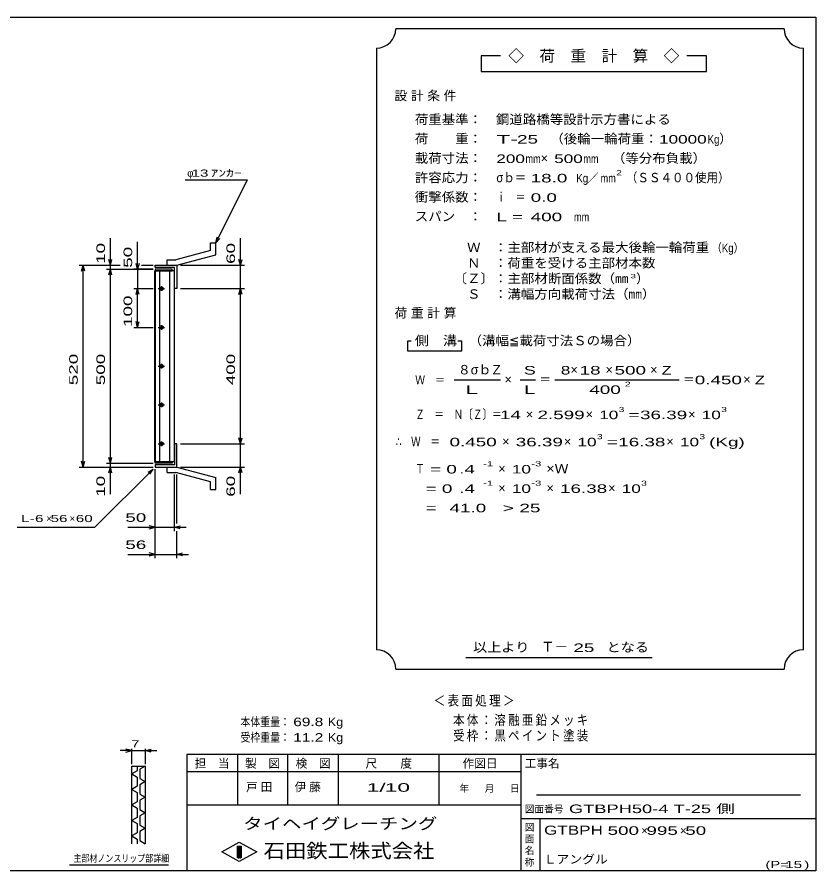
# Model space of a CAD drawing. Units: millimetres, scale not verified. Extents: x -1820 to 1736, y -1282 to 1048.
# Drawn here: x -321 to 1736, y -1152 to 1048 of the extents above; entities that cross this region are included whole.
import ezdxf
from ezdxf.enums import TextEntityAlignment as Align

# ---------------------------------------------------------------- set-up
doc = ezdxf.new("R2010")
doc.units = ezdxf.units.MM
doc.header["$LTSCALE"] = 10
for name, color, linetype, lineweight in [('0_2', 150, 'Continuous', 25), ('16', 3, 'Continuous', 25), ('19', 6, 'Continuous', 25), ('22', 4, 'Continuous', 25), ('24', 2, 'Continuous', 25), ('32', 4, 'Continuous', 25)]:
    doc.layers.add(name, color=color, linetype=linetype, lineweight=lineweight)
doc.styles.add('ベクトル', font='')
doc.styles.get('ベクトル').set_extended_font_data('ベクトル')

msp = doc.modelspace()

# ---------------------------------------------------------------- linework, layer by layer
at = {"layer": '0_2'}
for p, q in [((-1724, 1048.5), (1736, 1048.5)), ((1736, 1048.5), (1736, -1151.5)), ((1736, -851.5), (116, -851.5)), ((116, -851.5), (116, -1151.5)), ((246, -851.5), (246, -981.5)), ((376, -981.5), (376, -851.5)), ((506, -851.5), (506, -981.5)), ((766, -981.5), (766, -851.5)), ((976, -851.5), (976, -1151.5)), ((976, -896.5), (116, -896.5)), ((1696, -956.5), (1016, -956.5)), ((116, -981.5), (976, -981.5)), ((976, -1016.5), (1736, -1016.5)), ((1026, -1151.5), (1026, -1016.5)), ((206, -1102.5), (251, -1077.5)), ((251, -1077.5), (296, -1102.5)), ((246, -1087.5), (256, -1087.5)), ((246, -1117.5), (246, -1087.5)), ((246, -1087.5), (248, -1087.5)), ((248, -1087.5), (248, -1117.5)), ((250, -1117.5), (250, -1087.5)), ((250, -1087.5), (252, -1087.5)), ((252, -1087.5), (252, -1117.5)), ((254, -1117.5), (254, -1087.5)), ((254, -1087.5), (256, -1087.5)), ((256, -1087.5), (256, -1117.5)), ((256, -1087.5), (256, -1117.5)), ((251, -1127.5), (206, -1102.5)), ((256, -1117.5), (246, -1117.5)), ((248, -1117.5), (250, -1117.5)), ((296, -1102.5), (251, -1127.5)), ((252, -1117.5), (254, -1117.5)), ((1736, -1151.5), (-1724, -1151.5))]:
    msp.add_line(p, q, dxfattribs=at)
at = {"layer": '16'}
for p, q in [((78, 399), (34, 399)), ((34, 399), (34, 394.5)), ((78, 394.5), (78, 399)), ((33.3, -96.5), (33.3, 394.5)), ((33.3, 394.5), (34, 394.5)), ((34, 394.5), (78, 394.5)), ((34, 394.5), (34, -96.5)), ((84, 394.5), (34, 394.5)), ((45.5, 394.5), (45.5, -96.5)), ((72.5, -96.5), (72.5, 394.5)), ((84, -96.5), (84, 394.5)), ((52.5, 352), (48.5, 352)), ((50.5, 355), (50.5, 343)), ((42.5, 349), (58.5, 349)), ((48.5, 346), (52.5, 346)), ((42.5, 249), (58.5, 249)), ((52.5, 252), (48.5, 252)), ((48.5, 246), (52.5, 246)), ((50.5, 255), (50.5, 243)), ((50.5, 155), (50.5, 143)), ((42.5, 149), (58.5, 149)), ((52.5, 152), (48.5, 152)), ((48.5, 146), (52.5, 146)), ((42.5, 49), (58.5, 49)), ((52.5, 52), (48.5, 52)), ((48.5, 46), (52.5, 46)), ((50.5, 55), (50.5, 43)), ((42.5, -51), (58.5, -51)), ((52.5, -48), (48.5, -48)), ((48.5, -54), (52.5, -54)), ((50.5, -45), (50.5, -57)), ((34, -96.5), (33.3, -96.5)), ((34, -96.5), (78, -96.5)), ((34, -101), (34, -96.5)), ((34, -96.5), (84, -96.5)), ((78, -101), (34, -101)), ((78, -96.5), (78, -101))]:
    msp.add_line(p, q, dxfattribs=at)
for centre, radius, start, end in [((48.5, 349), 3, 90, 270), ((50.5, 349), 4, 46.6, 133.4), ((52.5, 349), 3, 270, 90), ((50.5, 349), 4, 226.6, 313.4), ((48.5, 249), 3, 90, 270), ((50.5, 249), 4, 46.6, 133.4), ((50.5, 249), 4, 226.6, 313.4), ((52.5, 249), 3, 270, 90), ((48.5, 149), 3, 90, 270), ((50.5, 149), 4, 46.6, 133.4), ((50.5, 149), 4, 226.6, 313.4), ((52.5, 149), 3, 270, 90), ((48.5, 49), 3, 90, 270), ((50.5, 49), 4, 46.6, 133.4), ((50.5, 49), 4, 226.6, 313.4), ((52.5, 49), 3, 270, 90), ((48.5, -51), 3, 90, 270), ((50.5, -51), 4, 46.6, 133.4), ((50.5, -51), 4, 226.6, 313.4), ((52.5, -51), 3, 270, 90)]:
    msp.add_arc(centre, radius, start, end, dxfattribs=at)
at = {"layer": '19'}
for p, q in [((177, 467), (191, 467)), ((177, 447), (177, 467)), ((191, 436), (191, 467)), ((177, 447), (88, 423)), ((65, 423), (88, 423)), ((65, 409), (65, 423)), ((90, 409), (191, 436)), ((34, 403), (34, 409)), ((34, 409), (89, 409)), ((84, 403), (34, 403)), ((65, 409), (90, 409)), ((84, 349), (84, 403)), ((89, 409), (90, 408)), ((90, 408), (90, 349)), ((90, 349), (84, 349)), ((90, -51), (84, -51)), ((84, -51), (84, -105)), ((90, -110), (90, -51)), ((34, -105), (34, -111)), ((84, -105), (34, -105)), ((89, -111), (90, -110)), ((34, -111), (89, -111)), ((65, -111), (90, -111)), ((65, -125), (65, -111)), ((65, -125), (88, -125)), ((177, -149), (88, -125)), ((90, -111), (191, -138)), ((177, -169), (177, -149)), ((191, -169), (191, -138)), ((177, -169), (191, -169))]:
    msp.add_line(p, q, dxfattribs=at)
at = {"layer": '22'}
for p, q in [((112, 629), (272, 629)), ((191, 467), (272, 629)), ((-81, 409), (-81, 479)), ((-11, 399), (-11, 469)), ((191, 467), (194, 481.6)), ((191, 467), (201, 478)), ((254, 409), (254, 479)), ((-81, 409), (-85, 424)), ((-81, 409), (-77, 424)), ((254, 409), (250, 424)), ((254, 409), (258, 424)), ((-161, 409), (-56, 409)), ((-155, 394), (-151, 409)), ((-147, 394), (-151, 409)), ((-151, -111), (-151, 409)), ((-91, 409), (-56, 409)), ((-91, 399), (29, 399)), ((-85, 384), (-81, 399)), ((-81, 399), (-81, 409)), ((-77, 384), (-81, 399)), ((-81, -101), (-81, 399)), ((29, 399), (-21, 399)), ((-11, 399), (-15, 414)), ((-7, 414), (-11, 399)), ((-11, 399), (-11, 349)), ((-1, 409), (29, 409)), ((-1, 409), (29, 409)), ((100, 409), (264, 409)), ((254, 349), (254, 409)), ((-21, 349), (29, 349)), ((-15, 334), (-11, 349)), ((-7, 334), (-11, 349)), ((-11, 249), (-11, 349)), ((100, 349), (264, 349)), ((250, 334), (254, 349)), ((258, 334), (254, 349)), ((254, -51), (254, 349)), ((-11, 249), (-15, 264)), ((-11, 249), (-7, 264)), ((-21, 249), (29, 249)), ((254, -51), (250, -36)), ((254, -51), (258, -36)), ((100, -51), (264, -51)), ((254, -111), (254, -51)), ((-81, -101), (-85, -86)), ((-81, -101), (-77, -86)), ((-151, -111), (-155, -96)), ((-151, -111), (-147, -96)), ((-91, -101), (29, -101)), ((-81, -111), (-81, -101)), ((-161, -111), (29, -111)), ((-121, -266), (29, -116)), ((-91, -111), (29, -111)), ((-85, -126), (-81, -111)), ((-77, -126), (-81, -111)), ((-81, -181), (-81, -111)), ((16, -124), (29, -116)), ((21, -129), (29, -116)), ((34, -276), (34, -116)), ((34, -346), (34, -116)), ((84, -276), (84, -130)), ((90, -256), (90, -130)), ((100, -111), (264, -111)), ((250, -126), (254, -111)), ((258, -126), (254, -111)), ((254, -181), (254, -111)), ((34, -266), (19, -262)), ((84, -266), (99, -262)), ((-321, -266), (-121, -266)), ((-36, -266), (34, -266)), ((19, -270), (34, -266)), ((34, -266), (84, -266)), ((99, -270), (84, -266)), ((84, -266), (114, -266)), ((90, -346), (90, -276)), ((-36, -336), (34, -336)), ((34, -336), (19, -332)), ((19, -340), (34, -336)), ((34, -336), (90, -336)), ((90, -336), (105, -332)), ((105, -340), (90, -336)), ((90, -336), (120, -336))]:
    msp.add_line(p, q, dxfattribs=at)
at = {"layer": '24', "color": 4}
for p, q in [((1654, 1018.5), (654, 1018.5)), ((604, 968.5), (604, -581.5)), ((1704, -581.5), (1704, 968.5)), ((924, 948.5), (874, 948.5)), ((874, 948.5), (874, 908.5)), ((1454, 948.5), (1404, 948.5)), ((1454, 908.5), (1454, 948.5)), ((874, 908.5), (1454, 908.5)), ((694, 213.5), (684, 213.5)), ((684, 213.5), (684, 188.5)), ((824, 213.5), (814, 213.5)), ((824, 188.5), (824, 213.5)), ((684, 188.5), (824, 188.5)), ((804, 113.5), (924, 113.5)), ((974, 113.5), (1014, 113.5)), ((1064, 113.5), (1384, 113.5)), ((834, -601.5), (1314, -601.5)), ((654, -631.5), (1654, -631.5))]:
    msp.add_line(p, q, dxfattribs=at)
for centre, start, end in [((604, 1018.5), 270, 0), ((1704, 1018.5), 180, 270), ((604, -631.5), 0, 90), ((1704, -631.5), 90, 180)]:
    msp.add_arc(centre, 50, start, end, dxfattribs=at)
at = {"layer": '32'}
for p, q in [((-26, -841.5), (-56, -841.5)), ((-26, -841.5), (-41, -837.5)), ((-41, -845.5), (-26, -841.5)), ((-26, -876.5), (-26, -836.5)), ((-26, -841.5), (9, -841.5)), ((9, -836.5), (9, -876.5)), ((9, -841.5), (24, -837.5)), ((24, -845.5), (9, -841.5)), ((9, -841.5), (39, -841.5)), ((-26, -881.5), (9, -881.5)), ((-26, -1081.5), (-26, -881.5)), ((-12, -893.5), (-26, -901.5)), ((-26, -901.5), (-12, -909.5)), ((-12, -881.5), (-12, -893.5)), ((9, -881.5), (-5, -889.5)), ((-5, -889.5), (-5, -913.5)), ((9, -881.5), (9, -1081.5)), ((-12, -909.5), (-12, -933.5)), ((-5, -913.5), (9, -921.5)), ((9, -921.5), (-5, -929.5)), ((-12, -933.5), (-26, -941.5)), ((-26, -941.5), (-12, -949.5)), ((-5, -929.5), (-5, -953.5)), ((-12, -949.5), (-12, -973.5)), ((-5, -953.5), (9, -961.5)), ((9, -961.5), (-5, -969.5)), ((-12, -973.5), (-26, -981.5)), ((-26, -981.5), (-12, -989.5)), ((-12, -989.5), (-12, -1013.5)), ((-5, -969.5), (-5, -993.5)), ((-5, -993.5), (9, -1001.5)), ((9, -1001.5), (-5, -1009.5)), ((-5, -1009.5), (-5, -1033.5)), ((-12, -1013.5), (-26, -1021.5)), ((-26, -1021.5), (-12, -1029.5)), ((-12, -1029.5), (-12, -1053.5)), ((-5, -1033.5), (9, -1041.5)), ((-12, -1053.5), (-26, -1061.5)), ((9, -1041.5), (-5, -1049.5)), ((-5, -1049.5), (-5, -1073.5)), ((-26, -1061.5), (-12, -1069.5)), ((-12, -1069.5), (-12, -1081.5)), ((-5, -1073.5), (9, -1081.5)), ((69, -1136.5), (-186, -1136.5))]:
    msp.add_line(p, q, dxfattribs=at)

# ---------------------------------------------------------------- texts
at = {"layer": '0_2', "style": 'ベクトル'}
for s, height, p in [('担\u3000当', 21.99, (136, -874.5)), ('製\u3000図', 21.99, (266, -874.5)), ('検\u3000図', 21.99, (396, -874.5)), ('尺\u3000\u3000度', 21.99, (576, -874.5)), ('作図日', 21.99, (826, -874.5)), ('工事名', 21.99, (986, -874.5)), ('年', 18.3, (818, -939)), ('月', 18.3, (883, -939)), ('日', 18.3, (948, -939)), ('図面番号', 18.33, (986, -992)), ('図', 18.3, (986, -1039)), ('面', 18.3, (986, -1069)), ('名', 18.3, (986, -1099)), ('称', 18.3, (986, -1129))]:
    msp.add_text(s, height=height, dxfattribs=at).set_placement(p, align=Align.MIDDLE_LEFT)
at = {"layer": '0_2', "color": 222, "style": 'ベクトル'}
for s, height, width, p in [('タイヘイグレーチング', 29.33, 1.25, (261, -1029.5)), ('石田鉄工株式会社', 36.66, 1.1, (313.5, -1099.5))]:
    msp.add_text(s, height=height, dxfattribs=dict(at, width=width)).set_placement(p, align=Align.MIDDLE_LEFT)
at = {"layer": '22', "color": 2, "style": 'ベクトル'}
for s, height, p in [('φ', 18.3, (117, 646.5)), ('×', 18.3, (-246, -243.5)), ('×', 18.3, (-186, -243.5)), ('×', 22, (1286, -1047.5)), ('×', 22, (1386, -1047.5))]:
    msp.add_text(s, height=height, dxfattribs=at).set_placement(p, align=Align.MIDDLE_LEFT)
for s, height, width, p in [(' 13 ', 18.33, 1.6, (117, 646.5)), ('ｱﾝｶｰ', 18.33, 1.6, (177, 646.5)), ('L-', 18.33, 1.6, (-311, -243.5)), (' 6 ', 18.33, 1.6, (-286, -243.5)), (' 56 ', 18.33, 1.6, (-246, -243.5)), (' 60 ', 18.33, 1.6, (-181, -243.5)), (' 50 ', 21.99, 1.65, (-56, -241)), (' 56 ', 21.99, 1.65, (-56, -311)), ('本体重量：', 21.99, 0.85, (254, -767.5)), (' 69.8', 21.99, 1.35, (379, -767.5)), ('Kg', 21.99, 1.1, (479, -767.5)), ('受枠重量：', 21.99, 0.85, (254, -807.5)), (' 11.2', 21.99, 1.35, (379, -807.5)), ('Kg', 21.99, 1.1, (479, -807.5)), ('1/', 21.99, 2, (579, -936.5)), (' 10 ', 21.99, 2, (609, -936.5)), ('GTBPH50-4 T-25 側                   ', 21.99, 1.6, (1100, -991.5)), ('GTBPH', 23.46, 1.4, (1036, -1046.5)), (' 500 ', 21.99, 1.65, (1186, -1047.5)), (' 995 ', 21.99, 1.65, (1286, -1047.5)), (' 50 ', 21.99, 1.65, (1386, -1047.5)), ('Ｌアングル', 21.99, 1.1, (1035, -1121.5)), ('(P=', 18.33, 1.55, (1606, -1135)), (' 15 ', 18.33, 1.6, (1646, -1135)), (')', 18.3, 1.6, (1706, -1135))]:
    msp.add_text(s, height=height, dxfattribs=dict(at, width=width)).set_placement(p, align=Align.MIDDLE_LEFT)
at = {"layer": '22', "color": 2, "style": 'ベクトル', "width": 1.65}
for s, p in [(' 10 ', (-106, 399)), (' 60 ', (229, 399)), (' 50 ', (-36, 389)), (' 100 ', (-36, 236.5)), (' 520 ', (-176, 86.5)), (' 500 ', (-106, 86.5)), (' 400 ', (229, 86.5)), (' 10 ', (-106, -201)), (' 60 ', (229, -201))]:
    msp.add_text(s, height=21.99, rotation=90, dxfattribs=at).set_placement(p, align=Align.MIDDLE_LEFT)
at = {"layer": '22', "color": 2, "attachment_point": 4, "style": 'ベクトル'}
for s, insert, char_height in [('\\T1.2;\\W0.85;＜表面処理＞', (751.5, -714), 25.66), ('\\T1.19;\\W0.85;本体：溶融亜鉛メッキ', (801.5, -764), 25.66), ('\\T1.19;\\W0.85;受枠：黒ペイント塗装', (801.5, -804), 25.66), ('\\T1.25;戸田\u3000', (268.5, -936.5), 21.99), ('\\T1.25;伊藤\u3000', (393.5, -936.5), 21.99)]:
    msp.add_mtext(s, dxfattribs=dict(at, insert=insert, char_height=char_height))
at = {"layer": '24', "style": 'ベクトル'}
for s, height, p in [('◇\u3000荷\u3000重\u3000計\u3000算\u3000◇', 29.33, (944, 948.5)), ('）', 24.2, (1487, 735)), ('×', 24.2, (1027, 685)), ('／', 22, (1146.5, 633.5)), ('）', 24.2, (1273, 375)), ('σｂ', 24.19, (847, 140)), ('８', 24.2, (814, 140)), ('Ｚ', 24.2, (897, 140)), ('×', 24.2, (1104, 140)), ('×', 24.2, (1194, 140)), ('×', 24.2, (1309, 140)), ('×', 24.2, (934, 115)), ('×', 24.2, (1549, 115)), ('×', 24.2, (989, 25)), ('×', 24.2, (1143, 25)), ('×', 24.2, (1407, 25)), ('×', 24.2, (928, -45)), ('×', 24.2, (1087, -45)), ('×', 24.2, (1351, -45)), ('×', 24.2, (918, -115)), ('×', 24.2, (918, -165)), ('×', 24.2, (1042, -165)), ('×', 24.2, (1201, -165)), ('Ｔ－', 25.66, (1028, -574))]:
    msp.add_text(s, height=height, dxfattribs=at).set_placement(p, align=Align.MIDDLE_LEFT)
for s, height, width, p in [('荷重基準：\u3000', 24.19, 1.05, (703, 785)), ('鋼道路橋等設計示方書による', 24.19, 1.05, (912, 785)), ('荷\u3000\u3000重：\u3000', 24.19, 1.05, (703, 735)), ('（後輪一輪荷重：', 24.19, 1.05, (1052, 735)), ('T-', 21.99, 2, (913, 733.5)), (' 25 ', 21.99, 1.65, (953, 733.5)), ('10000', 21.99, 1.5, (1332, 733.5)), ('Kg', 21.99, 0.85, (1457, 733.5)), ('載荷寸法：\u3000', 24.19, 1.05, (703, 685)), ('200', 21.99, 1.5, (913, 683.5)), ('mm', 21.99, 0.8, (988, 683.5)), ('500', 21.99, 1.5, (1062, 683.5)), ('mm', 21.99, 0.8, (1137, 683.5)), ('\u3000（等分布負載）', 24.19, 1.05, (1176, 685)), ('許容応力：\u3000', 24.19, 1.05, (703, 635)), ('σｂ＝', 24.19, 0.9, (913, 635)), (' 18.0', 21.99, 1.65, (988, 633.5)), ('Kg', 21.99, 0.85, (1119, 633.5)), ('mm', 21.99, 0.8, (1181.5, 633.5)), ('2', 13.2, 1.5, (1221.5, 647.5)), ('（ＳＳ４００使用）', 24.19, 0.9, (1246.5, 635)), ('衝撃係数：\u3000', 24.19, 1.05, (703, 585)), ('ｉ\u3000＝', 24.19, 0.75, (913, 585)), (' 0.0', 21.99, 1.65, (988, 583.5)), ('スパン\u3000：\u3000', 24.19, 1.05, (703, 535)), ('L =', 21.99, 1.65, (913, 533.5)), (' 400 ', 21.99, 1.65, (988, 533.5)), ('mm', 21.99, 0.8, (1113, 533.5)), ('\u3000Ｗ\u3000：主部材が支える最大後輪一輪荷重', 24.19, 1.05, (803, 455)), ('（Kg）', 21.99, 0.85, (1468, 453.5)), ('\u3000Ｎ\u3000：荷重を受ける主部材本数', 24.19, 1.05, (803, 415)), ('〔Ｚ〕：主部材断面係数（㎜', 24.19, 1.05, (803, 375)), ('3', 11, 1.8, (1258, 381)), ('\u3000Ｓ\u3000：溝幅方向載荷寸法（㎜）', 24.19, 1.05, (803, 335)), ('側\u3000溝', 24.19, 1.1, (703, 215)), ('\u3000（溝幅≦載荷寸法Ｓの場合）', 24.19, 1.05, (807, 215)), ('S', 22, 1.55, (984, 138.5)), ('8', 22, 1.5, (1079, 138.5)), (' 18 ', 21.99, 1.65, (1114, 138.5)), (' 500 ', 21.99, 1.65, (1204, 138.5)), ('Z', 22, 1.4, (1339, 138.5)), ('Ｗ\u3000＝', 21.99, 0.85, (704, 113.5)), ('＝', 24.2, 0.9, (1024, 115)), ('＝', 24.2, 0.9, (1394, 115)), ('0.450', 21.99, 1.65, (1424, 113.5)), ('Z', 22, 1.4, (1579, 113.5)), ('L', 22, 1.8, (984, 88.5)), (' 400 ', 21.99, 1.65, (1139, 88.5)), ('2', 13.2, 1.5, (1244, 102.5)), ('3', 13.2, 1.5, (1228, 37.5)), ('3', 13.2, 1.5, (1492, 37.5)), ('Ｚ\u3000＝\u3000Ｎ〔Ｚ〕＝', 24.19, 0.75, (704, 25)), (' 14 ', 21.99, 1.65, (909, 23.5)), ('2.599', 21.99, 1.65, (1019, 23.5)), ('10', 21.99, 1.5, (1178, 23.5)), ('=', 22, 1.7, (1253, 23.5)), ('36.39', 21.99, 1.65, (1283, 23.5)), ('10', 21.99, 1.5, (1442, 23.5)), ('∴\u3000Ｗ\u3000＝', 24.19, 0.75, (654, -45)), (' 0.450', 21.99, 1.65, (779, -46.5)), ('36.39', 21.99, 1.65, (963, -46.5)), ('10', 21.99, 1.5, (1122, -46.5)), ('3', 13.2, 1.5, (1172, -32.5)), ('=', 22, 1.7, (1197, -46.5)), ('16.38', 21.99, 1.65, (1227, -46.5)), ('10', 21.99, 1.5, (1386, -46.5)), ('3', 13.2, 1.5, (1436, -32.5)), ('(Kg)', 21.99, 1.65, (1461, -46.5)), ('Ｔ', 24.2, 0.75, (704, -115)), (' = 0', 21.99, 1.65, (729, -116.5)), (' .4 ', 21.99, 1.65, (804, -116.5)), ('-1', 13.2, 1.65, (879, -102.5)), ('10', 21.99, 1.5, (953, -116.5)), ('-3', 13.2, 1.65, (1003, -102.5)), ('×Ｗ', 24.19, 1.1, (1042, -115)), ('-1', 13.2, 1.65, (879, -152.5)), ('-3', 13.2, 1.65, (1003, -152.5)), ('3', 13.2, 1.5, (1286, -152.5)), ('  = 0', 21.99, 1.65, (704, -166.5)), (' .4 ', 21.99, 1.65, (804, -166.5)), ('10', 21.99, 1.5, (953, -166.5)), ('16.38', 21.99, 1.65, (1077, -166.5)), ('10', 21.99, 1.5, (1236, -166.5)), ('  =', 21.99, 1.65, (704, -216.5)), (' 41.0', 21.99, 1.65, (779, -216.5)), ('>', 22, 1.7, (929, -216.5)), (' 25 ', 21.99, 1.65, (959, -216.5)), ('以上より\u3000', 24.19, 1.1, (853, -575)), (' 25 ', 21.99, 1.65, (1098, -576.5)), ('となる', 24.19, 1.1, (1197, -575))]:
    msp.add_text(s, height=height, dxfattribs=dict(at, width=width)).set_placement(p, align=Align.MIDDLE_LEFT)
at = {"layer": '24', "attachment_point": 4, "style": 'ベクトル'}
for s, insert, char_height in [('\\T1.28;設計条件', (650.5, 845), 24.19), ('\\T1.28;荷重計算', (650.5, 285), 24.19), ('\\T1.5;\\W2;\\~L\\~', (809, 88.5), 21.99)]:
    msp.add_mtext(s, dxfattribs=dict(at, insert=insert, char_height=char_height))
at = {"layer": '32', "color": 2, "style": 'ベクトル'}
for s, width, p in [(' 7 ', 1.6, (-38.5, -824)), ('主部材ノンスリップ部詳細', 0.8, (-176, -1119))]:
    msp.add_text(s, height=18.33, dxfattribs=dict(at, width=width)).set_placement(p, align=Align.MIDDLE_LEFT)

doc.saveas('drawing.dxf')
